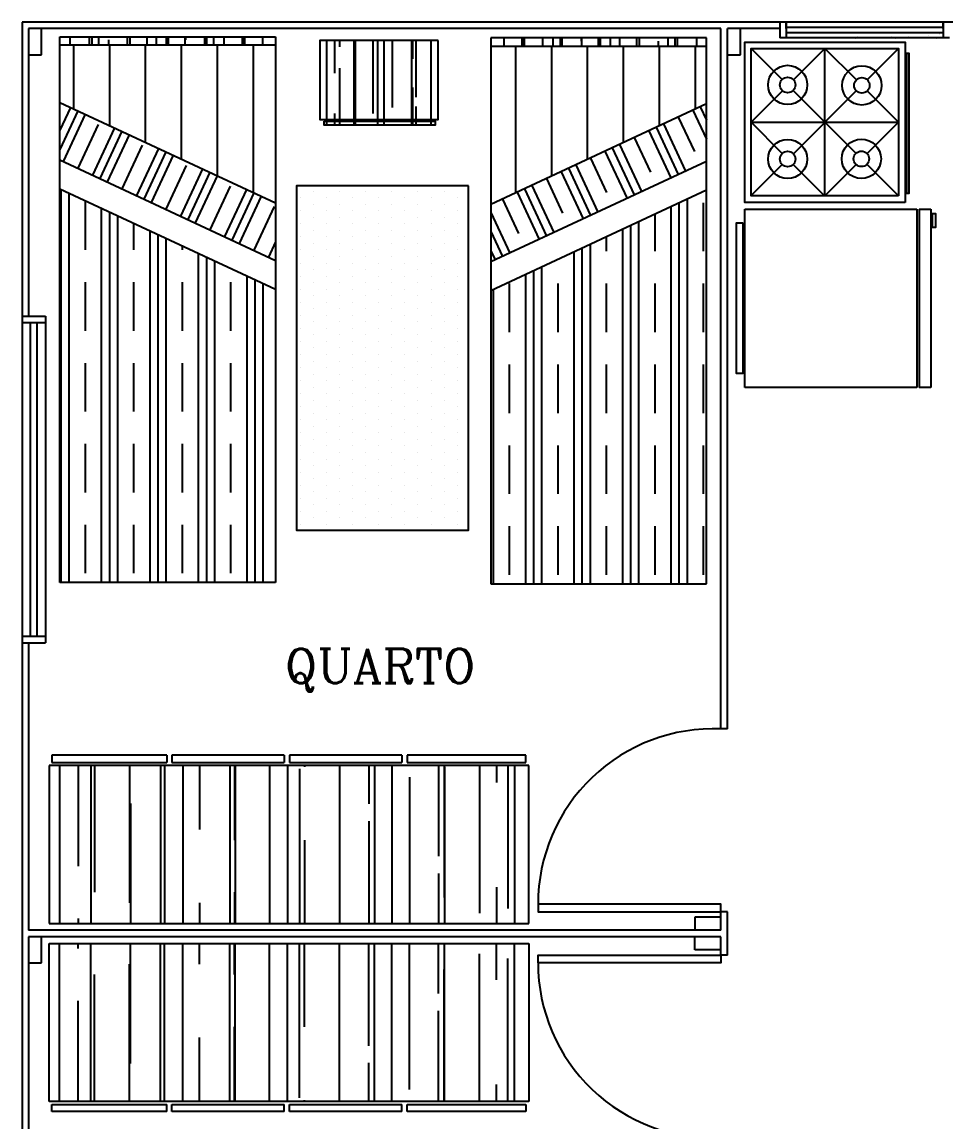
# Model space of a CAD drawing. Extents: x -7 to 295, y -11 to 39.
# Drawn here: x 157.773 to 161.306, y 6.296 to 10.505 of the extents above; entities that cross this region are included whole.
import ezdxf
from ezdxf.enums import TextEntityAlignment as Align

# ---------------------------------------------------------------- set-up
doc = ezdxf.new("R2010")
doc.units = 0
doc.header["$LTSCALE"] = 20
doc.layers.get('0').update_dxf_attribs({"linetype": 'CONTINUOUS'})
for name, color, linetype in [('ARMÁRIOS', 23, 'CONTINUOUS'), ('COTAS', 244, 'CONTINUOUS'), ('DIM', 244, 'CONTINUOUS'), ('EQUIPAMENTO', 244, 'CONTINUOUS'), ('JANELA', 5, 'CONTINUOUS'), ('PAREDE', 250, 'CONTINUOUS'), ('PEN33', 7, 'CONTINUOUS'), ('PORTA', 1, 'CONTINUOUS'), ('TEXTO', 244, 'CONTINUOUS'), ('VISTAP', 244, 'CONTINUOUS')]:
    doc.layers.add(name, color=color, linetype=linetype)
doc.styles.add('ROMANC', font='romanc.shx', dxfattribs={"height": 0.08})

# ---------------------------------------------------------------- blocks, each defined once
blk = doc.blocks.new('*X86')
at = {"color": 0, "linetype": 'CONTINUOUS'}
for p, q in [((153.528, -11.9054), (153.528, -11.3004)), ((153.6, -11.32), (153.6, -11.3004)), ((153.648, -11.9054), (153.648, -11.3004)), ((153.8, -11.76), (153.8, -11.3004)), ((153.914, -11.9054), (153.914, -11.3004)), ((153.93, -11.9054), (153.93, -11.3004)), ((154, -11.9054), (154, -11.3004)), ((154.064, -11.38), (154.064, -11.3004)), ((154.18, -11.9054), (154.18, -11.3004)), ((154.198, -11.42), (154.198, -11.3004)), ((154.2, -11.9054), (154.2, -11.3004)), ((154.332, -11.9054), (154.332, -11.3004)), ((154.4, -11.9054), (154.4, -11.3004)), ((154.446, -11.892), (154.446, -11.3004)), ((154.466, -11.62), (154.466, -11.3004)), ((154.6, -11.9054), (154.6, -11.3004)), ((154.6, -11.66), (154.6, -11.3004)), ((154.712, -11.692), (154.712, -11.3004)), ((154.734, -11.9054), (154.734, -11.3004)), ((154.8, -11.9054), (154.8, -11.3004)), ((154.868, -11.86), (154.868, -11.3004)), ((154.978, -11.492), (154.978, -11.3004)), ((155.002, -11.9), (155.002, -11.3004)), ((155.2, -11.44), (155.2, -11.3004)), ((155.27, -11.9054), (155.27, -11.3004)), ((155.136, -11.9054), (155.136, -11.34)), ((155.244, -11.9054), (155.244, -11.358)), ((153.796, -11.9054), (153.796, -11.38)), ((155, -11.9054), (155, -11.4)), ((153.662, -11.9054), (153.662, -11.42)), ((153.6, -11.9054), (153.6, -11.52)), ((154.978, -11.9054), (154.978, -11.558)), ((154.198, -11.9054), (154.198, -11.62)), ((154.064, -11.9054), (154.064, -11.66)), ((154.712, -11.9054), (154.712, -11.758)), ((154.6, -11.9054), (154.6, -11.86)), ((155.2, -11.9054), (155.2, -11.84)), ((154.466, -11.9054), (154.466, -11.9))]:
    blk.add_line(p, q, dxfattribs=at)
blk = doc.blocks.new('*X78')
at = {"color": 0}
for p, q in [((23.03, 2.2382), (23.03, 2.2682)), ((23.092, 2.2382), (23.092, 2.2682)), ((23.097, 2.2382), (23.097, 2.2682)), ((23.1, 2.2382), (23.1, 2.2682)), ((23.164, 2.2382), (23.164, 2.2682)), ((23.2, 2.2382), (23.2, 2.2682)), ((23.225, 2.2382), (23.225, 2.2682)), ((23.231, 2.2382), (23.231, 2.2682)), ((23.3, 2.2382), (23.3, 2.2682)), ((23.358, 2.2382), (23.358, 2.2682)), ((23.365, 2.2382), (23.365, 2.2682)), ((23.4, 2.2382), (23.4, 2.2682)), ((23.432, 2.2382), (23.432, 2.2682)), ((23.491, 2.2382), (23.491, 2.2682)), ((23.5, 2.2382), (23.5, 2.2682)), ((23.566, 2.25), (23.566, 2.2682)), ((23.6, 2.2382), (23.6, 2.2682)), ((23.624, 2.2382), (23.624, 2.2682)), ((23.633, 2.2382), (23.633, 2.2682)), ((23.7, 2.2382), (23.7, 2.2682)), ((23.7, 2.2382), (23.7, 2.26)), ((23.298, 2.2382), (23.298, 2.25))]:
    blk.add_line(p, q, dxfattribs=at)
blk = doc.blocks.new('*X79')
at = {"color": 0}
for p, q in [((23.4531, 2.6779), (23.4283, 2.7311)), ((23.403, 2.5193), (23.3264, 2.6836)), ((23.4482, 2.5553), (23.3773, 2.7074)), ((23.352, 2.4955), (23.2754, 2.6598)), ((23.3775, 2.5074), (23.3009, 2.6717)), ((23.25, 2.448), (23.1734, 2.6123)), ((23.2953, 2.484), (23.2244, 2.636)), ((23.1424, 2.4127), (23.0715, 2.5647)), ((23.199, 2.4242), (23.1224, 2.5885)), ((23.2245, 2.4361), (23.1479, 2.6004)), ((23.0716, 2.3648), (22.995, 2.5291)), ((23.0971, 2.3767), (23.0205, 2.541)), ((22.9894, 2.3414), (22.9185, 2.4934)), ((23.0461, 2.3529), (22.9695, 2.5172)), ((22.9187, 2.2935), (22.8421, 2.4578)), ((22.9442, 2.3054), (22.8675, 2.4696)), ((22.8365, 2.2701), (22.7656, 2.4221)), ((22.8932, 2.2816), (22.8166, 2.4459)), ((22.7912, 2.234), (22.7146, 2.3983)), ((22.7657, 2.2222), (22.7031, 2.3564)), ((22.7402, 2.2103), (22.7031, 2.2898))]:
    blk.add_line(p, q, dxfattribs=at)
blk = doc.blocks.new('*X80')
at = {"color": 0}
for p, q in [((23.375, 1.993), (23.375, 2.5063)), ((23.25, 1.993), (23.25, 2.448)), ((23.125, 1.993), (23.125, 2.3897)), ((23, 1.993), (23, 2.3314)), ((22.875, 1.993), (22.875, 2.2731)), ((22.75, 1.993), (22.75, 2.2148))]:
    blk.add_line(p, q, dxfattribs=at)
blk = doc.blocks.new('*X84')
at = {"color": 0, "linetype": 'CONTINUOUS'}
for p, q in [((-481.8094, 168.9887), (-481.8094, 170.3573)), ((-481.7813, 169.0018), (-481.7813, 170.3573)), ((-481.6687, 169.0542), (-481.6687, 170.3573)), ((-481.6406, 169.0674), (-481.6406, 170.3573)), ((-481.6125, 169.0805), (-481.6125, 170.3573)), ((-481.5, 169.1329), (-481.5, 170.3573)), ((-481.4719, 169.146), (-481.4719, 170.3573)), ((-481.4438, 169.1592), (-481.4438, 170.3573)), ((-481.3313, 169.2116), (-481.3313, 170.3573)), ((-481.3031, 169.2247), (-481.3031, 170.3573)), ((-481.275, 169.2379), (-481.275, 170.3573)), ((-481.1625, 169.2903), (-481.1625, 170.3573)), ((-481.1344, 169.3034), (-481.1344, 170.3573)), ((-481.1062, 169.3165), (-481.1062, 170.3573)), ((-481.725, 170.1562), (-481.725, 170.325)), ((-481.5562, 170.1562), (-481.5562, 170.325)), ((-481.3875, 170.1562), (-481.3875, 170.325)), ((-481.2188, 170.1562), (-481.2188, 170.325)), ((-481.725, 169.875), (-481.725, 170.0437)), ((-481.5562, 169.875), (-481.5562, 170.0437)), ((-481.3875, 169.875), (-481.3875, 170.0437)), ((-481.2188, 169.875), (-481.2188, 170.0437)), ((-481.725, 169.5938), (-481.725, 169.7625)), ((-481.5562, 169.5938), (-481.5562, 169.7625)), ((-481.3875, 169.5938), (-481.3875, 169.7625)), ((-481.2188, 169.5938), (-481.2188, 169.7625)), ((-481.725, 169.3125), (-481.725, 169.4812)), ((-481.5562, 169.3125), (-481.5562, 169.4812)), ((-481.3875, 169.3125), (-481.3875, 169.4812)), ((-481.2188, 169.3125), (-481.2188, 169.4812)), ((-481.725, 169.0312), (-481.725, 169.2)), ((-481.5562, 169.1067), (-481.5562, 169.2)), ((-481.3875, 169.1854), (-481.3875, 169.2))]:
    blk.add_line(p, q, dxfattribs=at)
blk = doc.blocks.new('*X85')
at = {"color": 0, "linetype": 'CONTINUOUS'}
for p, q in [((-22.45, -61.3), (-22.45, -61.3)), ((-22.4, -61.3), (-22.4, -61.3)), ((-22.35, -61.3), (-22.35, -61.3)), ((-22.3, -61.3), (-22.3, -61.3)), ((-22.25, -61.3), (-22.25, -61.3)), ((-22.2, -61.3), (-22.2, -61.3)), ((-22.15, -61.3), (-22.15, -61.3)), ((-22.1, -61.3), (-22.1, -61.3)), ((-22.05, -61.3), (-22.05, -61.3)), ((-22, -61.3), (-22, -61.3)), ((-21.95, -61.3), (-21.95, -61.3)), ((-21.9, -61.3), (-21.9, -61.3)), ((-21.85, -61.3), (-21.85, -61.3)), ((-21.8, -61.3), (-21.8, -61.3)), ((-21.75, -61.3), (-21.75, -61.3)), ((-21.7, -61.3), (-21.7, -61.3)), ((-21.65, -61.3), (-21.65, -61.3)), ((-21.6, -61.3), (-21.6, -61.3)), ((-21.55, -61.3), (-21.55, -61.3)), ((-21.5, -61.3), (-21.5, -61.3)), ((-21.45, -61.3), (-21.45, -61.3)), ((-21.4, -61.3), (-21.4, -61.3)), ((-21.35, -61.3), (-21.35, -61.3)), ((-21.3, -61.3), (-21.3, -61.3)), ((-21.25, -61.3), (-21.25, -61.3)), ((-21.2, -61.3), (-21.2, -61.3)), ((-22.425, -61.35), (-22.425, -61.35)), ((-22.375, -61.35), (-22.375, -61.35)), ((-22.325, -61.35), (-22.325, -61.35)), ((-22.275, -61.35), (-22.275, -61.35)), ((-22.225, -61.35), (-22.225, -61.35)), ((-22.175, -61.35), (-22.175, -61.35)), ((-22.125, -61.35), (-22.125, -61.35)), ((-22.075, -61.35), (-22.075, -61.35)), ((-22.025, -61.35), (-22.025, -61.35)), ((-21.975, -61.35), (-21.975, -61.35)), ((-21.925, -61.35), (-21.925, -61.35)), ((-21.875, -61.35), (-21.875, -61.35)), ((-21.825, -61.35), (-21.825, -61.35)), ((-21.775, -61.35), (-21.775, -61.35)), ((-21.725, -61.35), (-21.725, -61.35)), ((-21.675, -61.35), (-21.675, -61.35)), ((-21.625, -61.35), (-21.625, -61.35)), ((-21.575, -61.35), (-21.575, -61.35)), ((-21.525, -61.35), (-21.525, -61.35)), ((-21.475, -61.35), (-21.475, -61.35)), ((-21.425, -61.35), (-21.425, -61.35)), ((-21.375, -61.35), (-21.375, -61.35)), ((-21.325, -61.35), (-21.325, -61.35)), ((-21.275, -61.35), (-21.275, -61.35)), ((-21.225, -61.35), (-21.225, -61.35)), ((-21.175, -61.35), (-21.175, -61.35)), ((-22.45, -61.4), (-22.45, -61.4)), ((-22.4, -61.4), (-22.4, -61.4)), ((-22.35, -61.4), (-22.35, -61.4)), ((-22.3, -61.4), (-22.3, -61.4)), ((-22.25, -61.4), (-22.25, -61.4)), ((-22.2, -61.4), (-22.2, -61.4)), ((-22.15, -61.4), (-22.15, -61.4)), ((-22.1, -61.4), (-22.1, -61.4)), ((-22.05, -61.4), (-22.05, -61.4)), ((-22, -61.4), (-22, -61.4)), ((-21.95, -61.4), (-21.95, -61.4)), ((-21.9, -61.4), (-21.9, -61.4)), ((-21.85, -61.4), (-21.85, -61.4)), ((-21.8, -61.4), (-21.8, -61.4)), ((-21.75, -61.4), (-21.75, -61.4)), ((-21.7, -61.4), (-21.7, -61.4)), ((-21.65, -61.4), (-21.65, -61.4)), ((-21.6, -61.4), (-21.6, -61.4)), ((-21.55, -61.4), (-21.55, -61.4)), ((-21.5, -61.4), (-21.5, -61.4)), ((-21.45, -61.4), (-21.45, -61.4)), ((-21.4, -61.4), (-21.4, -61.4)), ((-21.35, -61.4), (-21.35, -61.4)), ((-21.3, -61.4), (-21.3, -61.4)), ((-21.25, -61.4), (-21.25, -61.4)), ((-21.2, -61.4), (-21.2, -61.4)), ((-22.425, -61.45), (-22.425, -61.45)), ((-22.375, -61.45), (-22.375, -61.45)), ((-22.325, -61.45), (-22.325, -61.45)), ((-22.275, -61.45), (-22.275, -61.45)), ((-22.225, -61.45), (-22.225, -61.45)), ((-22.175, -61.45), (-22.175, -61.45)), ((-22.125, -61.45), (-22.125, -61.45)), ((-22.075, -61.45), (-22.075, -61.45)), ((-22.025, -61.45), (-22.025, -61.45)), ((-21.975, -61.45), (-21.975, -61.45)), ((-21.925, -61.45), (-21.925, -61.45)), ((-21.875, -61.45), (-21.875, -61.45)), ((-21.825, -61.45), (-21.825, -61.45)), ((-21.775, -61.45), (-21.775, -61.45)), ((-21.725, -61.45), (-21.725, -61.45)), ((-21.675, -61.45), (-21.675, -61.45)), ((-21.625, -61.45), (-21.625, -61.45)), ((-21.575, -61.45), (-21.575, -61.45)), ((-21.525, -61.45), (-21.525, -61.45)), ((-21.475, -61.45), (-21.475, -61.45)), ((-21.425, -61.45), (-21.425, -61.45)), ((-21.375, -61.45), (-21.375, -61.45)), ((-21.325, -61.45), (-21.325, -61.45)), ((-21.275, -61.45), (-21.275, -61.45)), ((-21.225, -61.45), (-21.225, -61.45)), ((-21.175, -61.45), (-21.175, -61.45)), ((-22.45, -61.5), (-22.45, -61.5)), ((-22.4, -61.5), (-22.4, -61.5)), ((-22.35, -61.5), (-22.35, -61.5)), ((-22.3, -61.5), (-22.3, -61.5)), ((-22.25, -61.5), (-22.25, -61.5)), ((-22.2, -61.5), (-22.2, -61.5)), ((-22.15, -61.5), (-22.15, -61.5)), ((-22.1, -61.5), (-22.1, -61.5)), ((-22.05, -61.5), (-22.05, -61.5)), ((-22, -61.5), (-22, -61.5)), ((-21.95, -61.5), (-21.95, -61.5)), ((-21.9, -61.5), (-21.9, -61.5)), ((-21.85, -61.5), (-21.85, -61.5)), ((-21.8, -61.5), (-21.8, -61.5)), ((-21.75, -61.5), (-21.75, -61.5)), ((-21.7, -61.5), (-21.7, -61.5)), ((-21.65, -61.5), (-21.65, -61.5)), ((-21.6, -61.5), (-21.6, -61.5)), ((-21.55, -61.5), (-21.55, -61.5)), ((-21.5, -61.5), (-21.5, -61.5)), ((-21.45, -61.5), (-21.45, -61.5)), ((-21.4, -61.5), (-21.4, -61.5)), ((-21.35, -61.5), (-21.35, -61.5)), ((-21.3, -61.5), (-21.3, -61.5)), ((-21.25, -61.5), (-21.25, -61.5)), ((-21.2, -61.5), (-21.2, -61.5)), ((-22.425, -61.55), (-22.425, -61.55)), ((-22.375, -61.55), (-22.375, -61.55)), ((-22.325, -61.55), (-22.325, -61.55)), ((-22.275, -61.55), (-22.275, -61.55)), ((-22.225, -61.55), (-22.225, -61.55)), ((-22.175, -61.55), (-22.175, -61.55)), ((-22.125, -61.55), (-22.125, -61.55)), ((-22.075, -61.55), (-22.075, -61.55)), ((-22.025, -61.55), (-22.025, -61.55)), ((-21.975, -61.55), (-21.975, -61.55)), ((-21.925, -61.55), (-21.925, -61.55)), ((-21.875, -61.55), (-21.875, -61.55)), ((-21.825, -61.55), (-21.825, -61.55)), ((-21.775, -61.55), (-21.775, -61.55)), ((-21.725, -61.55), (-21.725, -61.55)), ((-21.675, -61.55), (-21.675, -61.55)), ((-21.625, -61.55), (-21.625, -61.55)), ((-21.575, -61.55), (-21.575, -61.55)), ((-21.525, -61.55), (-21.525, -61.55)), ((-21.475, -61.55), (-21.475, -61.55)), ((-21.425, -61.55), (-21.425, -61.55)), ((-21.375, -61.55), (-21.375, -61.55)), ((-21.325, -61.55), (-21.325, -61.55)), ((-21.275, -61.55), (-21.275, -61.55)), ((-21.225, -61.55), (-21.225, -61.55)), ((-21.175, -61.55), (-21.175, -61.55)), ((-22.45, -61.6), (-22.45, -61.6)), ((-22.4, -61.6), (-22.4, -61.6)), ((-22.35, -61.6), (-22.35, -61.6)), ((-22.3, -61.6), (-22.3, -61.6)), ((-22.25, -61.6), (-22.25, -61.6)), ((-22.2, -61.6), (-22.2, -61.6)), ((-22.15, -61.6), (-22.15, -61.6)), ((-22.1, -61.6), (-22.1, -61.6)), ((-22.05, -61.6), (-22.05, -61.6)), ((-22, -61.6), (-22, -61.6)), ((-21.95, -61.6), (-21.95, -61.6)), ((-21.9, -61.6), (-21.9, -61.6)), ((-21.85, -61.6), (-21.85, -61.6)), ((-21.8, -61.6), (-21.8, -61.6)), ((-21.75, -61.6), (-21.75, -61.6)), ((-21.7, -61.6), (-21.7, -61.6)), ((-21.65, -61.6), (-21.65, -61.6)), ((-21.6, -61.6), (-21.6, -61.6)), ((-21.55, -61.6), (-21.55, -61.6)), ((-21.5, -61.6), (-21.5, -61.6)), ((-21.45, -61.6), (-21.45, -61.6)), ((-21.4, -61.6), (-21.4, -61.6)), ((-21.35, -61.6), (-21.35, -61.6)), ((-21.3, -61.6), (-21.3, -61.6)), ((-21.25, -61.6), (-21.25, -61.6)), ((-21.2, -61.6), (-21.2, -61.6)), ((-22.425, -61.65), (-22.425, -61.65)), ((-22.375, -61.65), (-22.375, -61.65)), ((-22.325, -61.65), (-22.325, -61.65)), ((-22.275, -61.65), (-22.275, -61.65)), ((-22.225, -61.65), (-22.225, -61.65)), ((-22.175, -61.65), (-22.175, -61.65)), ((-22.125, -61.65), (-22.125, -61.65)), ((-22.075, -61.65), (-22.075, -61.65)), ((-22.025, -61.65), (-22.025, -61.65)), ((-21.975, -61.65), (-21.975, -61.65)), ((-21.925, -61.65), (-21.925, -61.65)), ((-21.875, -61.65), (-21.875, -61.65)), ((-21.825, -61.65), (-21.825, -61.65)), ((-21.775, -61.65), (-21.775, -61.65)), ((-21.725, -61.65), (-21.725, -61.65)), ((-21.675, -61.65), (-21.675, -61.65)), ((-21.625, -61.65), (-21.625, -61.65)), ((-21.575, -61.65), (-21.575, -61.65)), ((-21.525, -61.65), (-21.525, -61.65)), ((-21.475, -61.65), (-21.475, -61.65)), ((-21.425, -61.65), (-21.425, -61.65)), ((-21.375, -61.65), (-21.375, -61.65)), ((-21.325, -61.65), (-21.325, -61.65)), ((-21.275, -61.65), (-21.275, -61.65)), ((-21.225, -61.65), (-21.225, -61.65)), ((-21.175, -61.65), (-21.175, -61.65)), ((-22.45, -61.7), (-22.45, -61.7)), ((-22.4, -61.7), (-22.4, -61.7)), ((-22.35, -61.7), (-22.35, -61.7)), ((-22.3, -61.7), (-22.3, -61.7)), ((-22.25, -61.7), (-22.25, -61.7)), ((-22.2, -61.7), (-22.2, -61.7)), ((-22.15, -61.7), (-22.15, -61.7)), ((-22.1, -61.7), (-22.1, -61.7)), ((-22.05, -61.7), (-22.05, -61.7)), ((-22, -61.7), (-22, -61.7)), ((-21.95, -61.7), (-21.95, -61.7)), ((-21.9, -61.7), (-21.9, -61.7)), ((-21.85, -61.7), (-21.85, -61.7)), ((-21.8, -61.7), (-21.8, -61.7)), ((-21.75, -61.7), (-21.75, -61.7)), ((-21.7, -61.7), (-21.7, -61.7)), ((-21.65, -61.7), (-21.65, -61.7)), ((-21.6, -61.7), (-21.6, -61.7)), ((-21.55, -61.7), (-21.55, -61.7)), ((-21.5, -61.7), (-21.5, -61.7)), ((-21.45, -61.7), (-21.45, -61.7)), ((-21.4, -61.7), (-21.4, -61.7)), ((-21.35, -61.7), (-21.35, -61.7)), ((-21.3, -61.7), (-21.3, -61.7)), ((-21.25, -61.7), (-21.25, -61.7)), ((-21.2, -61.7), (-21.2, -61.7)), ((-22.425, -61.75), (-22.425, -61.75)), ((-22.375, -61.75), (-22.375, -61.75)), ((-22.325, -61.75), (-22.325, -61.75)), ((-22.275, -61.75), (-22.275, -61.75)), ((-22.225, -61.75), (-22.225, -61.75)), ((-22.175, -61.75), (-22.175, -61.75)), ((-22.125, -61.75), (-22.125, -61.75)), ((-22.075, -61.75), (-22.075, -61.75)), ((-22.025, -61.75), (-22.025, -61.75)), ((-21.975, -61.75), (-21.975, -61.75)), ((-21.925, -61.75), (-21.925, -61.75)), ((-21.875, -61.75), (-21.875, -61.75)), ((-21.825, -61.75), (-21.825, -61.75)), ((-21.775, -61.75), (-21.775, -61.75)), ((-21.725, -61.75), (-21.725, -61.75)), ((-21.675, -61.75), (-21.675, -61.75)), ((-21.625, -61.75), (-21.625, -61.75)), ((-21.575, -61.75), (-21.575, -61.75)), ((-21.525, -61.75), (-21.525, -61.75)), ((-21.475, -61.75), (-21.475, -61.75)), ((-21.425, -61.75), (-21.425, -61.75)), ((-21.375, -61.75), (-21.375, -61.75)), ((-21.325, -61.75), (-21.325, -61.75)), ((-21.275, -61.75), (-21.275, -61.75)), ((-21.225, -61.75), (-21.225, -61.75)), ((-21.175, -61.75), (-21.175, -61.75)), ((-22.45, -61.8), (-22.45, -61.8)), ((-22.4, -61.8), (-22.4, -61.8)), ((-22.35, -61.8), (-22.35, -61.8)), ((-22.3, -61.8), (-22.3, -61.8)), ((-22.25, -61.8), (-22.25, -61.8)), ((-22.2, -61.8), (-22.2, -61.8)), ((-22.15, -61.8), (-22.15, -61.8)), ((-22.1, -61.8), (-22.1, -61.8)), ((-22.05, -61.8), (-22.05, -61.8)), ((-22, -61.8), (-22, -61.8)), ((-21.95, -61.8), (-21.95, -61.8)), ((-21.9, -61.8), (-21.9, -61.8)), ((-21.85, -61.8), (-21.85, -61.8)), ((-21.8, -61.8), (-21.8, -61.8)), ((-21.75, -61.8), (-21.75, -61.8)), ((-21.7, -61.8), (-21.7, -61.8)), ((-21.65, -61.8), (-21.65, -61.8)), ((-21.6, -61.8), (-21.6, -61.8)), ((-21.55, -61.8), (-21.55, -61.8)), ((-21.5, -61.8), (-21.5, -61.8)), ((-21.45, -61.8), (-21.45, -61.8)), ((-21.4, -61.8), (-21.4, -61.8)), ((-21.35, -61.8), (-21.35, -61.8)), ((-21.3, -61.8), (-21.3, -61.8)), ((-21.25, -61.8), (-21.25, -61.8)), ((-21.2, -61.8), (-21.2, -61.8)), ((-22.425, -61.85), (-22.425, -61.85)), ((-22.375, -61.85), (-22.375, -61.85)), ((-22.325, -61.85), (-22.325, -61.85)), ((-22.275, -61.85), (-22.275, -61.85)), ((-22.225, -61.85), (-22.225, -61.85)), ((-22.175, -61.85), (-22.175, -61.85)), ((-22.125, -61.85), (-22.125, -61.85)), ((-22.075, -61.85), (-22.075, -61.85)), ((-22.025, -61.85), (-22.025, -61.85)), ((-21.975, -61.85), (-21.975, -61.85)), ((-21.925, -61.85), (-21.925, -61.85)), ((-21.875, -61.85), (-21.875, -61.85)), ((-21.825, -61.85), (-21.825, -61.85)), ((-21.775, -61.85), (-21.775, -61.85)), ((-21.725, -61.85), (-21.725, -61.85)), ((-21.675, -61.85), (-21.675, -61.85)), ((-21.625, -61.85), (-21.625, -61.85)), ((-21.575, -61.85), (-21.575, -61.85)), ((-21.525, -61.85), (-21.525, -61.85)), ((-21.475, -61.85), (-21.475, -61.85)), ((-21.425, -61.85), (-21.425, -61.85)), ((-21.375, -61.85), (-21.375, -61.85)), ((-21.325, -61.85), (-21.325, -61.85)), ((-21.275, -61.85), (-21.275, -61.85)), ((-21.225, -61.85), (-21.225, -61.85)), ((-21.175, -61.85), (-21.175, -61.85)), ((-22.45, -61.9), (-22.45, -61.9)), ((-22.4, -61.9), (-22.4, -61.9)), ((-22.35, -61.9), (-22.35, -61.9)), ((-22.3, -61.9), (-22.3, -61.9)), ((-22.25, -61.9), (-22.25, -61.9)), ((-22.2, -61.9), (-22.2, -61.9)), ((-22.15, -61.9), (-22.15, -61.9)), ((-22.1, -61.9), (-22.1, -61.9)), ((-22.05, -61.9), (-22.05, -61.9)), ((-22, -61.9), (-22, -61.9)), ((-21.95, -61.9), (-21.95, -61.9)), ((-21.9, -61.9), (-21.9, -61.9)), ((-21.85, -61.9), (-21.85, -61.9)), ((-21.8, -61.9), (-21.8, -61.9)), ((-21.75, -61.9), (-21.75, -61.9)), ((-21.7, -61.9), (-21.7, -61.9)), ((-21.65, -61.9), (-21.65, -61.9)), ((-21.6, -61.9), (-21.6, -61.9)), ((-21.55, -61.9), (-21.55, -61.9)), ((-21.5, -61.9), (-21.5, -61.9)), ((-21.45, -61.9), (-21.45, -61.9)), ((-21.4, -61.9), (-21.4, -61.9)), ((-21.35, -61.9), (-21.35, -61.9)), ((-21.3, -61.9), (-21.3, -61.9)), ((-21.25, -61.9), (-21.25, -61.9)), ((-21.2, -61.9), (-21.2, -61.9))]:
    blk.add_line(p, q, dxfattribs=at)
blk = doc.blocks.new('*X83')
at = {"color": 0, "linetype": 'CONTINUOUS'}
for p, q in [((-480.6, 169.3335), (-480.6, 170.3573)), ((-480.4875, 169.2811), (-480.4875, 170.3573)), ((-480.4594, 169.2679), (-480.4594, 170.3573)), ((-480.4312, 169.2548), (-480.4312, 170.3573)), ((-480.3188, 169.2024), (-480.3188, 170.3573)), ((-480.2906, 169.1893), (-480.2906, 170.3573)), ((-480.2625, 169.1761), (-480.2625, 170.3573)), ((-480.15, 169.1237), (-480.15, 170.3573)), ((-480.1219, 169.1106), (-480.1219, 170.3573)), ((-480.0938, 169.0974), (-480.0938, 170.3573)), ((-479.9812, 169.045), (-479.9812, 170.3573)), ((-479.9531, 169.0319), (-479.9531, 170.3573)), ((-479.925, 169.0188), (-479.925, 170.3573)), ((-480.5437, 170.1562), (-480.5437, 170.325)), ((-480.375, 170.1562), (-480.375, 170.325)), ((-480.2063, 170.1562), (-480.2063, 170.325)), ((-480.0375, 170.1562), (-480.0375, 170.325)), ((-479.8687, 170.1562), (-479.8687, 170.325)), ((-480.5437, 169.875), (-480.5437, 170.0437)), ((-480.375, 169.875), (-480.375, 170.0437)), ((-480.2063, 169.875), (-480.2063, 170.0437)), ((-480.0375, 169.875), (-480.0375, 170.0437)), ((-479.8687, 169.875), (-479.8687, 170.0437)), ((-480.5437, 169.5938), (-480.5437, 169.7625)), ((-480.375, 169.5938), (-480.375, 169.7625)), ((-480.2063, 169.5938), (-480.2063, 169.7625)), ((-480.0375, 169.5938), (-480.0375, 169.7625)), ((-479.8687, 169.5938), (-479.8687, 169.7625)), ((-480.5437, 169.3125), (-480.5437, 169.4812)), ((-480.375, 169.3125), (-480.375, 169.4812)), ((-480.2063, 169.3125), (-480.2063, 169.4812)), ((-480.0375, 169.3125), (-480.0375, 169.4812)), ((-479.8687, 169.3125), (-479.8687, 169.4812)), ((-480.2063, 169.1499), (-480.2063, 169.2)), ((-480.0375, 169.0712), (-480.0375, 169.2)), ((-479.8687, 169.0312), (-479.8687, 169.2))]:
    blk.add_line(p, q, dxfattribs=at)
blk = doc.blocks.new('*X81')
at = {"color": 0}
for p, q in [((23.9145, 2.7038), (23.9294, 2.7358)), ((23.9145, 2.6373), (23.9549, 2.7239)), ((23.9145, 2.5707), (23.9804, 2.712)), ((23.9548, 2.5239), (24.0108, 2.6441)), ((24.0058, 2.5002), (24.0824, 2.6644)), ((24.0313, 2.4883), (24.1079, 2.6526)), ((24.0567, 2.4764), (24.1334, 2.6407)), ((24.1077, 2.4526), (24.1637, 2.5728)), ((24.1587, 2.4288), (24.2353, 2.5931)), ((24.1842, 2.417), (24.2608, 2.5812)), ((24.2097, 2.4051), (24.2863, 2.5693)), ((24.2607, 2.3813), (24.3167, 2.5014)), ((24.3116, 2.3575), (24.3882, 2.5218)), ((24.3371, 2.3456), (24.4137, 2.5099)), ((24.3626, 2.3338), (24.4392, 2.498)), ((24.4646, 2.2862), (24.5412, 2.4505)), ((24.4136, 2.31), (24.4696, 2.4301)), ((24.4901, 2.2743), (24.5667, 2.4386)), ((24.5156, 2.2624), (24.5922, 2.4267)), ((24.5665, 2.2387), (24.6226, 2.3588)), ((24.6175, 2.2149), (24.6645, 2.3157)), ((24.643, 2.203), (24.6645, 2.2492))]:
    blk.add_line(p, q, dxfattribs=at)
blk = doc.blocks.new('*X82')
at = {"color": 0}
for p, q in [((24, 1.993), (24, 2.5028)), ((24.125, 1.993), (24.125, 2.4446)), ((24.25, 1.993), (24.25, 2.3863)), ((24.375, 1.993), (24.375, 2.328)), ((24.5, 1.993), (24.5, 2.2697)), ((24.625, 1.993), (24.625, 2.2114))]:
    blk.add_line(p, q, dxfattribs=at)
blk = doc.blocks.new('*X45')
at = {"color": 0}
for p, q in [((18.9772, 2.363), (18.9905, 2.363)), ((18.9772, 2.311), (18.9905, 2.311)), ((18.9772, 2.3), (18.9905, 2.3)), ((18.9772, 2.296), (18.9905, 2.296)), ((18.9772, 2.2), (18.9905, 2.2)), ((18.9772, 2.178), (18.9905, 2.178)), ((18.9772, 2.1), (18.9905, 2.1)), ((18.9772, 2.095), (18.9905, 2.095)), ((18.9772, 2.045), (18.9905, 2.045)), ((18.9772, 2.028), (18.9905, 2.028)), ((18.9772, 2), (18.9905, 2))]:
    blk.add_line(p, q, dxfattribs=at)
blk = doc.blocks.new('*X44')
at = {"color": 0}
for p, q in [((18.6963, 2.363), (18.9711, 2.363)), ((18.6963, 2.311), (18.893, 2.311)), ((18.6963, 2.3), (18.76, 2.3)), ((18.6963, 2.296), (18.9711, 2.296)), ((18.86, 2.3), (18.9711, 2.3)), ((18.926, 2.311), (18.9711, 2.311)), ((18.6963, 2.229), (18.93, 2.229)), ((18.6963, 2.2), (18.9711, 2.2)), ((18.6963, 2.178), (18.9711, 2.178)), ((18.6963, 2.162), (18.95, 2.162)), ((18.6963, 2.1), (18.9711, 2.1)), ((18.6963, 2.095), (18.9711, 2.095)), ((18.6963, 2.045), (18.718, 2.045)), ((18.6963, 2.028), (18.81, 2.028)), ((18.793, 2.045), (18.9711, 2.045)), ((18.95, 2.028), (18.9711, 2.028)), ((18.6963, 2), (18.9711, 2))]:
    blk.add_line(p, q, dxfattribs=at)

msp = doc.modelspace()

# ---------------------------------------------------------------- linework, layer by layer
at = {"layer": 'ARMÁRIOS', "color": 20, "linetype": 'CONTINUOUS'}
for p, q in [((157.9188, 10.4481), (158.7438, 10.4481)), ((157.9188, 8.3606), (157.9188, 10.4481)), ((158.7438, 10.4481), (158.7438, 8.3606)), ((159.5678, 10.445), (159.5678, 8.355)), ((160.3928, 10.445), (159.5678, 10.445)), ((160.3928, 8.355), (160.3928, 10.445)), ((157.9188, 10.4176), (158.7438, 10.4176)), ((160.3928, 10.412), (159.5678, 10.412)), ((157.9188, 10.1976), (158.7438, 9.8129)), ((160.3928, 10.192), (159.5678, 9.8073)), ((157.9188, 9.9776), (158.7438, 9.5929)), ((160.3928, 9.972), (159.5678, 9.5873)), ((157.9188, 9.8676), (158.7438, 9.4829)), ((160.3928, 9.862), (159.5678, 9.4773)), ((158.7438, 8.3606), (157.9188, 8.3606)), ((159.5678, 8.355), (160.3928, 8.355))]:
    msp.add_line(p, q, dxfattribs=at)
at = {"layer": 'ARMÁRIOS', "color": 22}
for p, q in [((157.878, 7.6607), (157.878, 7.0557)), ((159.7133, 7.6607), (157.878, 7.6607)), ((158.3271, 7.6995), (157.8871, 7.6995)), ((157.8871, 7.6995), (157.8871, 7.672)), ((157.8871, 7.6995), (157.8871, 7.672)), ((157.8871, 7.672), (158.3271, 7.672)), ((158.3271, 7.6995), (158.3271, 7.672)), ((158.7771, 7.6995), (158.3471, 7.6995)), ((158.3471, 7.6995), (158.3471, 7.672)), ((158.3471, 7.672), (158.7771, 7.672)), ((158.7771, 7.6995), (158.7771, 7.672)), ((159.2271, 7.6995), (158.7971, 7.6995)), ((158.7971, 7.6995), (158.7971, 7.672)), ((158.7971, 7.672), (159.2271, 7.672)), ((159.2271, 7.6995), (159.2271, 7.672)), ((159.7018, 7.6995), (159.2471, 7.6995)), ((159.2471, 7.6995), (159.2471, 7.672)), ((159.2471, 7.672), (159.7018, 7.672)), ((159.7018, 7.672), (159.7018, 7.6995)), ((159.7133, 7.0557), (159.7133, 7.6607)), ((157.878, 7.0557), (159.7133, 7.0557)), ((157.878, 6.3749), (157.878, 6.9799)), ((157.878, 6.9799), (159.7133, 6.9799)), ((159.7133, 6.9799), (159.7133, 6.3749)), ((159.7133, 6.3749), (157.878, 6.3749)), ((157.8871, 6.3361), (157.8871, 6.3636)), ((157.8871, 6.3636), (158.3271, 6.3636)), ((157.8871, 6.3361), (157.8871, 6.3636)), ((158.3271, 6.3361), (158.3271, 6.3636)), ((158.3471, 6.3361), (158.3471, 6.3636)), ((158.3471, 6.3636), (158.7771, 6.3636)), ((158.7771, 6.3361), (158.7771, 6.3636)), ((158.7971, 6.3361), (158.7971, 6.3636)), ((158.7971, 6.3636), (159.2271, 6.3636)), ((159.2271, 6.3361), (159.2271, 6.3636)), ((159.2471, 6.3361), (159.2471, 6.3636)), ((159.2471, 6.3636), (159.7018, 6.3636)), ((159.7018, 6.3636), (159.7018, 6.3361)), ((158.3271, 6.3361), (157.8871, 6.3361)), ((158.7771, 6.3361), (158.3471, 6.3361)), ((159.2271, 6.3361), (158.7971, 6.3361)), ((159.7018, 6.3361), (159.2471, 6.3361))]:
    msp.add_line(p, q, dxfattribs=at)
at = {"layer": 'ARMÁRIOS', "color": 32}
for points in [[(159.3662, 10.4346), (158.9134, 10.4346), (158.9134, 10.1323), (159.3662, 10.1323)], [(158.9293, 10.1256), (159.3547, 10.1256), (159.3547, 10.111), (158.9293, 10.111)]]:
    msp.add_lwpolyline(points, close=True, dxfattribs=at)
at = {"layer": 'ARMÁRIOS', "color": 43}
msp.add_lwpolyline([(159.4819, 9.8791), (158.8236, 9.8791), (158.8236, 8.5604), (159.4819, 8.5604)], close=True, dxfattribs=at)
at = {"layer": 'EQUIPAMENTO', "color": 253, "linetype": 'CONTINUOUS'}
for p, q in [((160.6827, 10.2853), (160.5639, 10.4041)), ((160.726, 10.284), (160.8461, 10.4041)), ((160.8461, 9.8398), (160.8461, 10.4041)), ((160.9666, 10.2836), (160.8461, 10.4041)), ((161.0084, 10.2843), (161.1282, 10.4041)), ((160.5639, 10.1219), (160.6841, 10.2421)), ((160.965, 10.003), (160.7247, 10.2433)), ((160.7255, 10.0014), (160.9664, 10.2423)), ((161.1282, 10.1219), (161.0086, 10.2416)), ((160.5639, 10.1219), (161.1282, 10.1219)), ((160.6832, 10.0026), (160.5639, 10.1219)), ((161.0079, 10.0016), (161.1282, 10.1219)), ((160.5627, 9.8404), (160.6823, 9.96)), ((160.8448, 9.8404), (160.724, 9.9612)), ((160.8461, 9.8398), (160.9659, 9.9596)), ((161.1282, 9.8398), (161.007, 9.961))]:
    msp.add_line(p, q, dxfattribs=at)
at = {"layer": 'EQUIPAMENTO', "color": 252, "linetype": 'CONTINUOUS'}
for p, q in [((160.5403, 9.789), (161.1981, 9.789)), ((160.5403, 9.107), (160.5403, 9.789)), ((161.1981, 9.789), (161.1981, 9.107)), ((161.2076, 9.789), (161.2516, 9.789)), ((161.2076, 9.789), (161.2076, 9.107)), ((161.2516, 9.789), (161.2516, 9.107)), ((161.1981, 9.107), (160.5403, 9.107)), ((161.2516, 9.107), (161.2076, 9.107))]:
    msp.add_line(p, q, dxfattribs=at)
at = {"layer": 'EQUIPAMENTO', "color": 253, "linetype": 'CONTINUOUS'}
for points in [[(161.153, 9.815), (160.5392, 9.815), (160.5392, 10.4288), (161.153, 10.4288)], [(161.1282, 9.8398), (160.5639, 9.8398), (160.5639, 10.4041), (161.1282, 10.4041)], [(161.158, 9.8499), (161.1691, 9.8499), (161.1691, 10.3847), (161.158, 10.3847)]]:
    msp.add_lwpolyline(points, close=True, dxfattribs=at)
at = {"layer": 'EQUIPAMENTO', "color": 252, "linetype": 'CONTINUOUS'}
for points in [[(161.2571, 9.7198), (161.2708, 9.7198), (161.2708, 9.7713), (161.2571, 9.7713)], [(160.5335, 9.7361), (160.506, 9.7361), (160.506, 9.162), (160.5335, 9.162)]]:
    msp.add_lwpolyline(points, close=True, dxfattribs=at)
at = {"layer": 'EQUIPAMENTO', "color": 253, "linetype": 'CONTINUOUS'}
for centre, radius in [((160.7037, 10.2644), 0.0752), ((160.9878, 10.2629), 0.0752), ((160.7037, 10.2644), 0.0297), ((160.9878, 10.2629), 0.0297), ((160.7037, 9.9811), 0.0752), ((160.9858, 9.9817), 0.0752), ((160.7037, 9.9811), 0.0297), ((160.9858, 9.9817), 0.0297)]:
    msp.add_circle(centre, radius, dxfattribs=at)
at = {"layer": 'JANELA', "color": 1}
for p, q in [((160.6984, 10.4853), (161.2984, 10.4853)), ((160.6984, 10.4653), (161.2984, 10.4653)), ((157.8059, 8.1553), (157.8059, 9.3553)), ((157.8309, 8.1553), (157.8309, 9.3553))]:
    msp.add_line(p, q, dxfattribs=at)
at = {"layer": 'PAREDE'}
for p, q in [((157.7734, 10.5053), (157.7734, 9.3553)), ((160.6984, 10.5053), (157.7734, 10.5053)), ((160.4484, 10.4803), (157.7984, 10.4803)), ((157.7984, 10.4803), (157.7984, 9.3803)), ((160.6734, 10.4803), (160.4734, 10.4803)), ((161.0984, 10.5053), (160.6984, 10.5053)), ((163.7734, 10.5053), (161.2984, 10.5053)), ((160.6984, 10.4453), (160.6734, 10.4453)), ((161.3234, 10.4453), (161.2984, 10.4453)), ((157.8634, 9.3803), (157.8634, 9.3553)), ((157.7734, 8.1553), (157.7734, 5.8178)), ((157.7984, 8.1303), (157.7984, 7.0303)), ((157.8634, 8.1553), (157.8634, 8.1303)), ((160.4734, 7.8003), (160.4484, 7.8003)), ((160.4734, 7.1003), (160.4484, 7.1003)), ((160.4484, 7.0303), (157.7984, 7.0303)), ((160.4484, 7.0053), (157.7984, 7.0053)), ((157.7984, 7.0053), (157.7984, 5.8428)), ((160.4734, 6.9353), (160.4484, 6.9353))]:
    msp.add_line(p, q, dxfattribs=at)
at = {"layer": 'PAREDE', "color": 250, "linetype": 'CONTINUOUS'}
for p, q in [((157.8484, 10.3803), (157.8484, 10.4803)), ((160.5234, 10.3803), (160.5234, 10.4803)), ((157.7984, 10.3803), (157.8484, 10.3803)), ((160.4734, 10.3803), (160.5234, 10.3803)), ((160.3484, 7.0803), (160.3484, 7.0303)), ((160.4484, 7.0803), (160.3484, 7.0803)), ((157.8484, 6.9053), (157.8484, 7.0053)), ((160.3484, 6.9553), (160.3484, 7.0053)), ((160.4484, 6.9553), (160.3484, 6.9553)), ((157.7984, 6.9053), (157.8484, 6.9053))]:
    msp.add_line(p, q, dxfattribs=at)
at = {"layer": 'PAREDE', "color": 250}
for p, q in [((160.4484, 7.8003), (160.4484, 10.4803)), ((160.4734, 7.8003), (160.4734, 10.4803)), ((160.6734, 10.5053), (160.6734, 10.4453)), ((160.6984, 10.5053), (160.6984, 10.4453)), ((160.6984, 10.5053), (160.6984, 10.4803)), ((160.6984, 10.4803), (160.6984, 10.5053)), ((161.2984, 10.5053), (161.2984, 10.4453)), ((161.2984, 10.4803), (161.2984, 10.5053)), ((161.2984, 10.5053), (161.2984, 10.4803)), ((157.7734, 9.3803), (157.8634, 9.3803)), ((157.7734, 9.3553), (157.8634, 9.3553)), ((157.7734, 8.1553), (157.8634, 8.1553)), ((157.7734, 8.1303), (157.8634, 8.1303)), ((160.4484, 7.0303), (160.4484, 7.1003)), ((160.4734, 6.9353), (160.4734, 7.1003)), ((160.4484, 6.9353), (160.4484, 7.0053))]:
    msp.add_line(p, q, dxfattribs=at)
at = {"layer": 'PEN33', "color": 31}
for points in [[(160.9626, 10.4413), (160.9626, 10.4413)], [(160.9726, 10.4513), (160.9726, 10.4513)], [(161.0219, 10.4464), (161.0219, 10.4464)], [(161.0969, 10.4439), (161.0969, 10.4439)], [(161.0988, 10.4425), (161.0988, 10.4425)], [(161.1013, 10.4513), (161.1013, 10.4513)], [(161.1176, 10.4413), (161.1176, 10.4413)], [(161.1676, 10.4513), (161.1676, 10.4513)], [(161.2438, 10.455), (161.2438, 10.455)], [(161.2744, 10.4414), (161.2744, 10.4414)], [(161.2838, 10.46), (161.2838, 10.46)], [(161.2863, 10.4563), (161.2863, 10.4563)]]:
    msp.add_lwpolyline(points, dxfattribs=at)
at = {"layer": 'PORTA', "color": 30}
for points in [[(160.4484, 7.1003), (160.4484, 7.1303), (159.7484, 7.1303), (159.7484, 7.1003)], [(160.4484, 6.9353), (160.4484, 6.9053), (159.7484, 6.9053), (159.7484, 6.9353)]]:
    msp.add_lwpolyline(points, close=True, dxfattribs=at)
for centre, start, end in [((160.419, 7.1303), 87.4911, 180), ((160.419, 6.9053), 180, 272.5089)]:
    msp.add_arc(centre, 0.6706, start, end, dxfattribs=at)
at = {"layer": 'VISTAP'}
for p, q in [((161.2984, 10.5053), (160.6984, 10.5053)), ((161.2984, 10.4453), (160.6984, 10.4453)), ((157.7734, 9.3553), (157.7734, 8.1553)), ((157.8634, 9.3553), (157.8634, 8.1553))]:
    msp.add_line(p, q, dxfattribs=at)

# ---------------------------------------------------------------- block references
at = {"layer": 'ARMÁRIOS', "color": 20, "linetype": 'CONTINUOUS', "yscale": 1.1, "zscale": 1.1, "rotation": 180}
for name, p, xscale in [('*X78', (184.0265, 12.9127), 1.1), ('*X78', (134.285, 12.9071), -1.1), ('*X80', (132.9453, 12.6099), -1.1), ('*X82', (133.2618, 12.6043), -1.1), ('*X79', (132.9453, 12.6099), -1.1), ('*X81', (133.2618, 12.6043), -1.1), ('*X84', (687.9124, 195.7536), -1.1), ('*X83', (688.236, 195.748), -1.1)]:
    msp.add_blockref(name, p, dxfattribs=dict(at, xscale=xscale))
at = {"layer": 'ARMÁRIOS', "color": 32, "xscale": 1.1, "yscale": 1.1, "zscale": 1.1, "rotation": 270}
for name in ['*X44', '*X45']:
    msp.add_blockref(name, (156.7385, 31.0006), dxfattribs=at)
at = {"layer": 'COTAS', "color": 244, "linetype": 'CONTINUOUS', "xscale": -1, "rotation": 180}
msp.add_blockref('*X86', (4.3889, -4.2446), dxfattribs=at)
at = {"layer": 'COTAS', "color": 244, "linetype": 'CONTINUOUS'}
msp.add_blockref('*X86', (4.3889, 18.2803), dxfattribs=at)
at = {"layer": 'DIM', "color": 43, "linetype": 'CONTINUOUS', "rotation": 90}
msp.add_blockref('*X85', (97.5388, 31.0331), dxfattribs=at)

# ---------------------------------------------------------------- texts
at = {"layer": 'TEXTO', "linetype": 'CONTINUOUS', "style": 'ROMANC'}
msp.add_text('QUARTO', height=0.132, dxfattribs=at).set_placement((159.1442, 8.0258), align=Align.MIDDLE)

doc.saveas('drawing.dxf')
